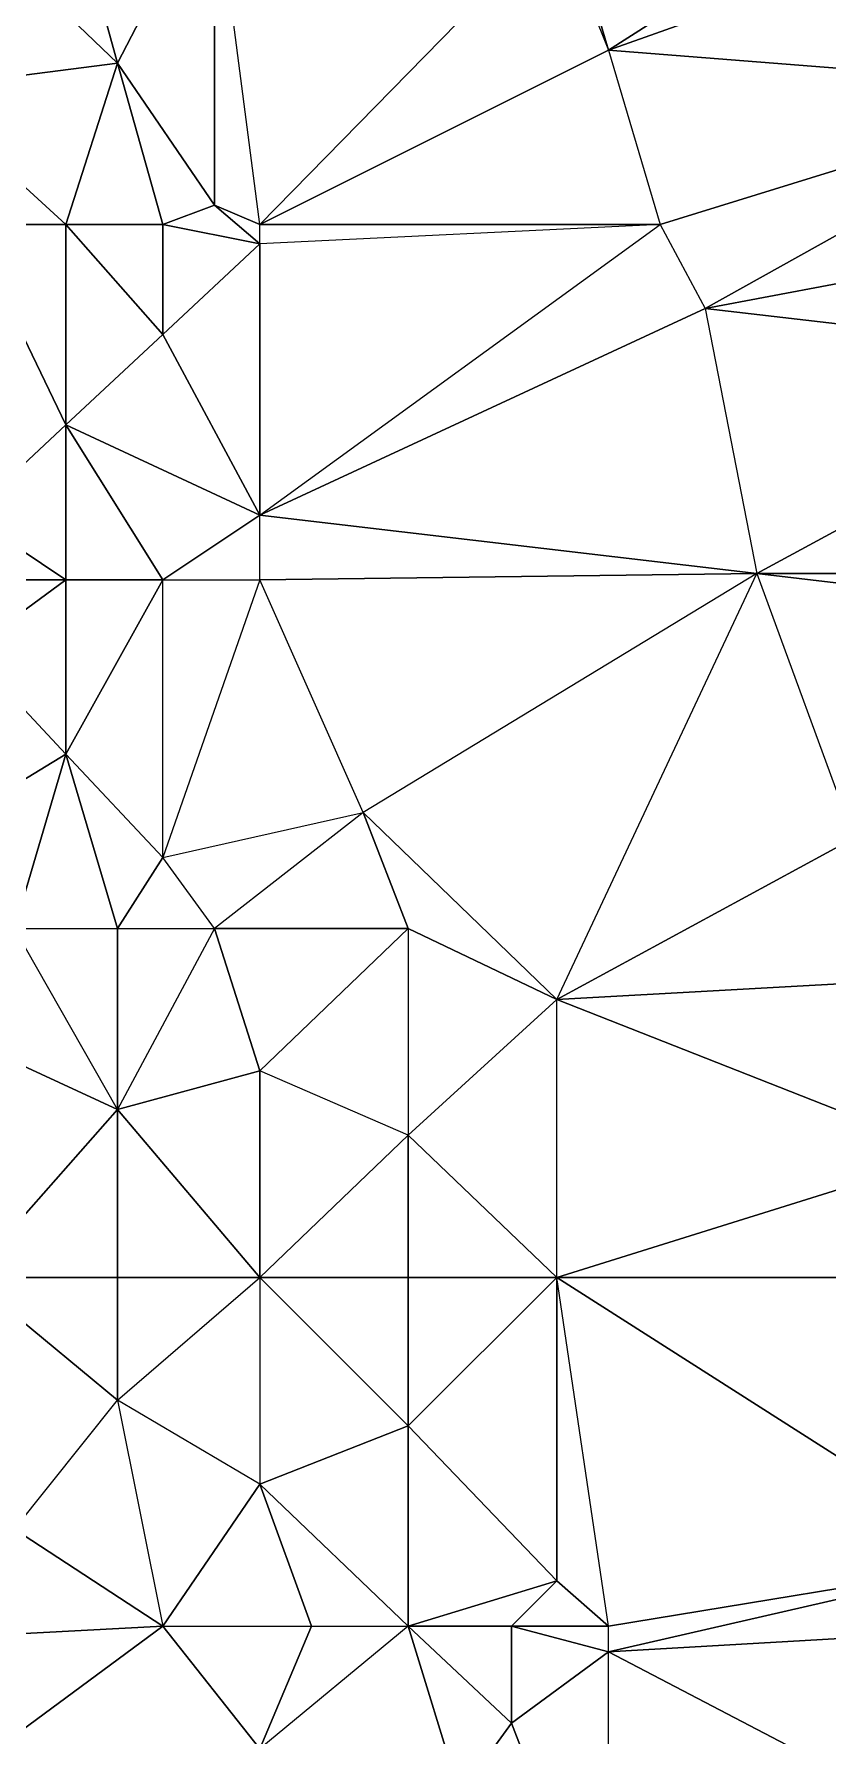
# Model space of a CAD drawing. Header units: metres. Extents: x 121.06818 to 121.07159, y 3.17836 to 3.18313.
# Drawn here: x 121.0695981 to 121.069721, y 3.179592 to 3.1798555 of the extents above; entities that cross this region are included whole.
import ezdxf

# ---------------------------------------------------------------- set-up
doc = ezdxf.new("R2010")
doc.units = ezdxf.units.M

msp = doc.modelspace()

# ---------------------------------------------------------------- linework, layer by layer
at = {"layer": 'DELAUNEY6272', "color": 252}
msp.add_3dface([(121.069756, 3.179569, 0.01021), (121.069687, 3.179555, 0.0102), (121.069687, 3.179605, 0.0102)], dxfattribs=at)
at = {"layer": 'DELAUNEY6341', "color": 252}
msp.add_3dface([(121.069664, 3.179583, 0.01018), (121.069687, 3.179555, 0.0102), (121.069672, 3.179594, 0.01019)], dxfattribs=at)
at = {"layer": 'DELAUNEY6368', "color": 252}
msp.add_3dface([(121.069664, 3.179583, 0.01018), (121.069672, 3.179594, 0.01019), (121.069656, 3.179609, 0.01018)], dxfattribs=at)
at = {"layer": 'DELAUNEY6369', "color": 252}
msp.add_3dface([(121.069672, 3.179594, 0.01019), (121.069687, 3.179555, 0.0102), (121.069687, 3.179605, 0.0102)], dxfattribs=at)
at = {"layer": 'DELAUNEY6379', "color": 252}
msp.add_3dface([(121.069633, 3.17959, 0.01016), (121.06958, 3.179581, 0.01015), (121.069618, 3.179609, 0.01016)], dxfattribs=at)
at = {"layer": 'DELAUNEY6391', "color": 252}
msp.add_3dface([(121.069672, 3.179594, 0.01019), (121.069687, 3.179605, 0.0102), (121.069672, 3.179609, 0.01019)], dxfattribs=at)
at = {"layer": 'DELAUNEY6392', "color": 252}
msp.add_3dface([(121.069756, 3.179569, 0.01021), (121.069687, 3.179605, 0.0102), (121.069756, 3.179609, 0.01021)], dxfattribs=at)
at = {"layer": 'DELAUNEY6403', "color": 252}
msp.add_3dface([(121.069618, 3.179609, 0.01016), (121.06958, 3.179581, 0.01015), (121.06958, 3.179607, 0.01015)], dxfattribs=at)
at = {"layer": 'DELAUNEY6404', "color": 252}
msp.add_3dface([(121.069633, 3.17959, 0.01016), (121.069618, 3.179609, 0.01016), (121.069641, 3.179609, 0.01017)], dxfattribs=at)
at = {"layer": 'DELAUNEY6434', "color": 252}
msp.add_3dface([(121.069633, 3.17959, 0.01016), (121.069664, 3.179583, 0.01018), (121.069656, 3.179609, 0.01018)], dxfattribs=at)
at = {"layer": 'DELAUNEY6435', "color": 252}
msp.add_3dface([(121.069756, 3.179609, 0.01021), (121.069687, 3.179605, 0.0102), (121.069748, 3.179619, 0.01021)], dxfattribs=at)
at = {"layer": 'DELAUNEY6452', "color": 252}
msp.add_3dface([(121.069748, 3.179619, 0.01021), (121.069687, 3.179605, 0.0102), (121.069687, 3.179609, 0.0102)], dxfattribs=at)
at = {"layer": 'DELAUNEY6469', "color": 252}
msp.add_3dface([(121.069633, 3.17959, 0.01016), (121.069641, 3.179609, 0.01017), (121.069656, 3.179609, 0.01018)], dxfattribs=at)
at = {"layer": 'DELAUNEY6495', "color": 252}
msp.add_3dface([(121.069618, 3.179609, 0.01016), (121.06958, 3.179607, 0.01015), (121.069595, 3.179624, 0.01016)], dxfattribs=at)
at = {"layer": 'DELAUNEY6496', "color": 252}
msp.add_3dface([(121.069641, 3.179609, 0.01017), (121.069656, 3.179609, 0.01018), (121.069633, 3.179631, 0.01017)], dxfattribs=at)
at = {"layer": 'DELAUNEY6497', "color": 252}
msp.add_3dface([(121.069656, 3.179609, 0.01018), (121.069672, 3.179594, 0.01019), (121.069672, 3.179609, 0.01019)], dxfattribs=at)
at = {"layer": 'DELAUNEY6538', "color": 252}
msp.add_3dface([(121.069656, 3.179609, 0.01018), (121.069672, 3.179609, 0.01019), (121.069679, 3.179616, 0.0102)], dxfattribs=at)
at = {"layer": 'DELAUNEY6548', "color": 252}
msp.add_3dface([(121.069618, 3.179609, 0.01016), (121.069641, 3.179609, 0.01017), (121.069633, 3.179631, 0.01017)], dxfattribs=at)
at = {"layer": 'DELAUNEY6549', "color": 252}
msp.add_3dface([(121.069672, 3.179609, 0.01019), (121.069687, 3.179605, 0.0102), (121.069687, 3.179609, 0.0102)], dxfattribs=at)
at = {"layer": 'DELAUNEY6572', "color": 252}
msp.add_3dface([(121.069672, 3.179609, 0.01019), (121.069687, 3.179609, 0.0102), (121.069679, 3.179616, 0.0102)], dxfattribs=at)
at = {"layer": 'DELAUNEY6585', "color": 252}
msp.add_3dface([(121.069618, 3.179609, 0.01016), (121.069595, 3.179624, 0.01016), (121.069611, 3.179644, 0.01017)], dxfattribs=at)
at = {"layer": 'DELAUNEY6586', "color": 252}
msp.add_3dface([(121.069679, 3.179616, 0.0102), (121.069687, 3.179609, 0.0102), (121.069679, 3.179663, 0.0102)], dxfattribs=at)
at = {"layer": 'DELAUNEY6587', "color": 252}
msp.add_3dface([(121.069748, 3.179619, 0.01021), (121.069687, 3.179609, 0.0102), (121.069679, 3.179663, 0.0102)], dxfattribs=at)
at = {"layer": 'DELAUNEY6648', "color": 252}
msp.add_3dface([(121.069618, 3.179609, 0.01016), (121.069633, 3.179631, 0.01017), (121.069611, 3.179644, 0.01017)], dxfattribs=at)
at = {"layer": 'DELAUNEY6673', "color": 252}
msp.add_3dface([(121.069656, 3.179609, 0.01018), (121.069679, 3.179616, 0.0102), (121.069656, 3.17964, 0.01019)], dxfattribs=at)
at = {"layer": 'DELAUNEY6689', "color": 252}
msp.add_3dface([(121.069595, 3.179624, 0.01016), (121.069611, 3.179644, 0.01017), (121.069588, 3.179663, 0.01016)], dxfattribs=at)
at = {"layer": 'DELAUNEY6690', "color": 252}
msp.add_3dface([(121.069633, 3.179631, 0.01017), (121.069656, 3.179609, 0.01018), (121.069656, 3.17964, 0.01019)], dxfattribs=at)
at = {"layer": 'DELAUNEY6691', "color": 252}
msp.add_3dface([(121.069633, 3.179631, 0.01017), (121.069656, 3.17964, 0.01019), (121.069633, 3.179663, 0.01018)], dxfattribs=at)
at = {"layer": 'DELAUNEY6692', "color": 252}
msp.add_3dface([(121.069656, 3.17964, 0.01019), (121.069679, 3.179616, 0.0102), (121.069679, 3.179663, 0.0102)], dxfattribs=at)
at = {"layer": 'DELAUNEY6718', "color": 252}
msp.add_3dface([(121.069633, 3.179631, 0.01017), (121.069611, 3.179644, 0.01017), (121.069633, 3.179663, 0.01018)], dxfattribs=at)
at = {"layer": 'DELAUNEY6776', "color": 252}
msp.add_3dface([(121.069656, 3.17964, 0.01019), (121.069679, 3.179663, 0.0102), (121.069656, 3.179663, 0.01019)], dxfattribs=at)
at = {"layer": 'DELAUNEY6803', "color": 252}
msp.add_3dface([(121.069748, 3.179619, 0.01021), (121.069679, 3.179663, 0.0102), (121.069748, 3.179663, 0.01021)], dxfattribs=at)
at = {"layer": 'DELAUNEY6804', "color": 252}
msp.add_3dface([(121.069748, 3.179663, 0.01021), (121.069679, 3.179663, 0.0102), (121.06974, 3.179682, 0.01021)], dxfattribs=at)
at = {"layer": 'DELAUNEY6838', "color": 252}
msp.add_3dface([(121.069588, 3.179663, 0.01016), (121.069611, 3.179644, 0.01017), (121.069611, 3.179663, 0.01017)], dxfattribs=at)
at = {"layer": 'DELAUNEY6839', "color": 252}
msp.add_3dface([(121.069611, 3.179644, 0.01017), (121.069633, 3.179663, 0.01018), (121.069611, 3.179663, 0.01017)], dxfattribs=at)
at = {"layer": 'DELAUNEY6855', "color": 252}
msp.add_3dface([(121.069633, 3.179663, 0.01018), (121.069656, 3.17964, 0.01019), (121.069656, 3.179663, 0.01019)], dxfattribs=at)
at = {"layer": 'DELAUNEY6876', "color": 252}
msp.add_3dface([(121.069633, 3.179663, 0.01018), (121.069656, 3.179663, 0.01019), (121.069656, 3.179685, 0.01019)], dxfattribs=at)
at = {"layer": 'DELAUNEY6891', "color": 252}
msp.add_3dface([(121.069588, 3.179663, 0.01016), (121.069611, 3.179663, 0.01017), (121.069611, 3.179689, 0.01017)], dxfattribs=at)
at = {"layer": 'DELAUNEY6892', "color": 252}
msp.add_3dface([(121.069656, 3.179663, 0.01019), (121.069679, 3.179663, 0.0102), (121.069656, 3.179685, 0.01019)], dxfattribs=at)
at = {"layer": 'DELAUNEY6903', "color": 252}
msp.add_3dface([(121.069611, 3.179663, 0.01017), (121.069633, 3.179663, 0.01018), (121.069611, 3.179689, 0.01017)], dxfattribs=at)
at = {"layer": 'DELAUNEY6944', "color": 252}
msp.add_3dface([(121.06974, 3.179682, 0.01021), (121.069679, 3.179663, 0.0102), (121.069679, 3.179706, 0.0102)], dxfattribs=at)
at = {"layer": 'DELAUNEY7020', "color": 252}
msp.add_3dface([(121.069633, 3.179663, 0.01018), (121.069656, 3.179685, 0.01019), (121.069633, 3.179695, 0.01019)], dxfattribs=at)
at = {"layer": 'DELAUNEY7034', "color": 252}
msp.add_3dface([(121.069588, 3.179663, 0.01016), (121.069611, 3.179689, 0.01017), (121.069572, 3.179707, 0.01015)], dxfattribs=at)
at = {"layer": 'DELAUNEY7035', "color": 252}
msp.add_3dface([(121.069656, 3.179685, 0.01019), (121.069679, 3.179663, 0.0102), (121.069679, 3.179706, 0.0102)], dxfattribs=at)
at = {"layer": 'DELAUNEY7043', "color": 252}
msp.add_3dface([(121.069611, 3.179689, 0.01017), (121.069633, 3.179663, 0.01018), (121.069633, 3.179695, 0.01019)], dxfattribs=at)
at = {"layer": 'DELAUNEY7059', "color": 252}
msp.add_3dface([(121.069611, 3.179689, 0.01017), (121.069633, 3.179695, 0.01019), (121.069626, 3.179717, 0.01019)], dxfattribs=at)
at = {"layer": 'DELAUNEY7060', "color": 252}
msp.add_3dface([(121.069656, 3.179685, 0.01019), (121.069633, 3.179695, 0.01019), (121.069656, 3.179717, 0.0102)], dxfattribs=at)
at = {"layer": 'DELAUNEY7094', "color": 252}
msp.add_3dface([(121.069656, 3.179685, 0.01019), (121.069679, 3.179706, 0.0102), (121.069656, 3.179717, 0.0102)], dxfattribs=at)
at = {"layer": 'DELAUNEY7095', "color": 252}
msp.add_3dface([(121.06974, 3.179682, 0.01021), (121.069679, 3.179706, 0.0102), (121.069733, 3.179709, 0.01021)], dxfattribs=at)
at = {"layer": 'DELAUNEY7110', "color": 252}
msp.add_3dface([(121.069733, 3.179709, 0.01021), (121.069679, 3.179706, 0.0102), (121.069725, 3.179731, 0.01021)], dxfattribs=at)
at = {"layer": 'DELAUNEY7126', "color": 252}
msp.add_3dface([(121.069572, 3.179707, 0.01015), (121.069611, 3.179689, 0.01017), (121.069595, 3.179717, 0.01017)], dxfattribs=at)
at = {"layer": 'DELAUNEY7167', "color": 252}
msp.add_3dface([(121.069611, 3.179689, 0.01017), (121.069595, 3.179717, 0.01017), (121.069611, 3.179717, 0.01018)], dxfattribs=at)
at = {"layer": 'DELAUNEY7210', "color": 252}
msp.add_3dface([(121.069633, 3.179695, 0.01019), (121.069656, 3.179717, 0.0102), (121.069626, 3.179717, 0.01019)], dxfattribs=at)
at = {"layer": 'DELAUNEY7231', "color": 252}
msp.add_3dface([(121.069595, 3.179717, 0.01017), (121.069611, 3.179717, 0.01018), (121.069603, 3.179744, 0.01018)], dxfattribs=at)
at = {"layer": 'DELAUNEY7232', "color": 252}
msp.add_3dface([(121.069611, 3.179689, 0.01017), (121.069611, 3.179717, 0.01018), (121.069626, 3.179717, 0.01019)], dxfattribs=at)
at = {"layer": 'DELAUNEY7233', "color": 252}
msp.add_3dface([(121.069656, 3.179717, 0.0102), (121.069679, 3.179706, 0.0102), (121.069649, 3.179735, 0.0102)], dxfattribs=at)
at = {"layer": 'DELAUNEY7247', "color": 252}
msp.add_3dface([(121.069611, 3.179717, 0.01018), (121.069626, 3.179717, 0.01019), (121.069618, 3.179728, 0.01019)], dxfattribs=at)
at = {"layer": 'DELAUNEY7272', "color": 252}
msp.add_3dface([(121.069626, 3.179717, 0.01019), (121.069656, 3.179717, 0.0102), (121.069649, 3.179735, 0.0102)], dxfattribs=at)
at = {"layer": 'DELAUNEY7273', "color": 252}
msp.add_3dface([(121.069725, 3.179731, 0.01021), (121.069679, 3.179706, 0.0102), (121.06971, 3.179772, 0.01021)], dxfattribs=at)
at = {"layer": 'DELAUNEY7339', "color": 252}
msp.add_3dface([(121.069611, 3.179717, 0.01018), (121.069618, 3.179728, 0.01019), (121.069603, 3.179744, 0.01018)], dxfattribs=at)
at = {"layer": 'DELAUNEY7340', "color": 252}
msp.add_3dface([(121.069626, 3.179717, 0.01019), (121.069618, 3.179728, 0.01019), (121.069649, 3.179735, 0.0102)], dxfattribs=at)
at = {"layer": 'DELAUNEY7374', "color": 252}
msp.add_3dface([(121.06958, 3.17973, 0.01016), (121.069595, 3.179717, 0.01017), (121.069603, 3.179744, 0.01018)], dxfattribs=at)
at = {"layer": 'DELAUNEY7416', "color": 252}
msp.add_3dface([(121.06958, 3.17973, 0.01016), (121.069603, 3.179744, 0.01018), (121.069588, 3.17976, 0.01017)], dxfattribs=at)
at = {"layer": 'DELAUNEY7417', "color": 252}
msp.add_3dface([(121.069603, 3.179744, 0.01018), (121.069618, 3.179728, 0.01019), (121.069618, 3.179771, 0.01019)], dxfattribs=at)
at = {"layer": 'DELAUNEY7418', "color": 252}
msp.add_3dface([(121.069618, 3.179728, 0.01019), (121.069649, 3.179735, 0.0102), (121.069633, 3.179771, 0.0102)], dxfattribs=at)
at = {"layer": 'DELAUNEY7446', "color": 252}
msp.add_3dface([(121.069649, 3.179735, 0.0102), (121.069679, 3.179706, 0.0102), (121.06971, 3.179772, 0.01021)], dxfattribs=at)
at = {"layer": 'DELAUNEY7478', "color": 252}
msp.add_3dface([(121.06971, 3.179772, 0.01021), (121.069725, 3.179731, 0.01021), (121.069786, 3.179763, 0.01022)], dxfattribs=at)
at = {"layer": 'DELAUNEY7493', "color": 252}
msp.add_3dface([(121.06971, 3.179772, 0.01021), (121.069649, 3.179735, 0.0102), (121.069633, 3.179771, 0.0102)], dxfattribs=at)
at = {"layer": 'DELAUNEY7508', "color": 252}
msp.add_3dface([(121.069588, 3.17976, 0.01017), (121.069603, 3.179744, 0.01018), (121.069603, 3.179771, 0.01018)], dxfattribs=at)
at = {"layer": 'DELAUNEY7521', "color": 252}
msp.add_3dface([(121.069618, 3.179728, 0.01019), (121.069618, 3.179771, 0.01019), (121.069633, 3.179771, 0.0102)], dxfattribs=at)
at = {"layer": 'DELAUNEY7539', "color": 252}
msp.add_3dface([(121.069603, 3.179744, 0.01018), (121.069618, 3.179771, 0.01019), (121.069603, 3.179771, 0.01018)], dxfattribs=at)
at = {"layer": 'DELAUNEY7540', "color": 252}
msp.add_3dface([(121.069618, 3.179771, 0.01019), (121.069633, 3.179771, 0.0102), (121.069633, 3.179781, 0.0102)], dxfattribs=at)
at = {"layer": 'DELAUNEY7584', "color": 252}
msp.add_3dface([(121.069588, 3.17976, 0.01017), (121.069603, 3.179771, 0.01018), (121.069588, 3.179771, 0.01017)], dxfattribs=at)
at = {"layer": 'DELAUNEY7602', "color": 252}
msp.add_3dface([(121.069603, 3.179771, 0.01018), (121.069618, 3.179771, 0.01019), (121.069603, 3.179795, 0.01018)], dxfattribs=at)
at = {"layer": 'DELAUNEY7614', "color": 252}
msp.add_3dface([(121.06971, 3.179772, 0.01021), (121.069786, 3.179763, 0.01022), (121.069786, 3.179772, 0.01022)], dxfattribs=at)
at = {"layer": 'DELAUNEY7651', "color": 252}
msp.add_3dface([(121.069588, 3.179771, 0.01017), (121.069603, 3.179771, 0.01018), (121.069588, 3.179781, 0.01017)], dxfattribs=at)
at = {"layer": 'DELAUNEY7652', "color": 252}
msp.add_3dface([(121.06971, 3.179772, 0.01021), (121.069633, 3.179771, 0.0102), (121.069633, 3.179781, 0.0102)], dxfattribs=at)
at = {"layer": 'DELAUNEY7653', "color": 252}
msp.add_3dface([(121.06971, 3.179772, 0.01021), (121.069786, 3.179772, 0.01022), (121.069771, 3.179805, 0.01022)], dxfattribs=at)
at = {"layer": 'DELAUNEY7697', "color": 252}
msp.add_3dface([(121.06971, 3.179772, 0.01021), (121.069771, 3.179805, 0.01022), (121.069702, 3.179813, 0.01021)], dxfattribs=at)
at = {"layer": 'DELAUNEY7718', "color": 252}
msp.add_3dface([(121.069618, 3.179771, 0.01019), (121.069633, 3.179781, 0.0102), (121.069603, 3.179795, 0.01018)], dxfattribs=at)
at = {"layer": 'DELAUNEY7734', "color": 252}
msp.add_3dface([(121.069588, 3.179781, 0.01017), (121.069603, 3.179771, 0.01018), (121.069603, 3.179795, 0.01018)], dxfattribs=at)
at = {"layer": 'DELAUNEY7735', "color": 252}
msp.add_3dface([(121.06971, 3.179772, 0.01021), (121.069633, 3.179781, 0.0102), (121.069702, 3.179813, 0.01021)], dxfattribs=at)
at = {"layer": 'DELAUNEY7759', "color": 252}
msp.add_3dface([(121.069588, 3.179781, 0.01017), (121.069603, 3.179795, 0.01018), (121.069588, 3.179826, 0.01017)], dxfattribs=at)
at = {"layer": 'DELAUNEY7787', "color": 252}
msp.add_3dface([(121.069702, 3.179813, 0.01021), (121.069633, 3.179781, 0.0102), (121.069695, 3.179826, 0.01021)], dxfattribs=at)
at = {"layer": 'DELAUNEY7801', "color": 252}
msp.add_3dface([(121.069603, 3.179795, 0.01018), (121.069633, 3.179781, 0.0102), (121.069618, 3.179809, 0.01019)], dxfattribs=at)
at = {"layer": 'DELAUNEY7813', "color": 252}
msp.add_3dface([(121.069603, 3.179795, 0.01018), (121.069618, 3.179809, 0.01019), (121.069603, 3.179826, 0.01018)], dxfattribs=at)
at = {"layer": 'DELAUNEY7814', "color": 252}
msp.add_3dface([(121.069618, 3.179809, 0.01019), (121.069633, 3.179781, 0.0102), (121.069633, 3.179823, 0.0102)], dxfattribs=at)
at = {"layer": 'DELAUNEY7870', "color": 252}
msp.add_3dface([(121.069702, 3.179813, 0.01021), (121.069771, 3.179805, 0.01022), (121.069771, 3.179826, 0.01022)], dxfattribs=at)
at = {"layer": 'DELAUNEY7887', "color": 252}
msp.add_3dface([(121.069633, 3.179823, 0.0102), (121.069633, 3.179781, 0.0102), (121.069695, 3.179826, 0.01021)], dxfattribs=at)
at = {"layer": 'DELAUNEY7888', "color": 252}
msp.add_3dface([(121.069695, 3.179826, 0.01021), (121.069702, 3.179813, 0.01021), (121.069763, 3.179847, 0.01022)], dxfattribs=at)
at = {"layer": 'DELAUNEY7904', "color": 252}
msp.add_3dface([(121.069588, 3.179826, 0.01017), (121.069603, 3.179795, 0.01018), (121.069603, 3.179826, 0.01018)], dxfattribs=at)
at = {"layer": 'DELAUNEY7905', "color": 252}
msp.add_3dface([(121.069618, 3.179809, 0.01019), (121.069633, 3.179823, 0.0102), (121.069618, 3.179826, 0.01019)], dxfattribs=at)
at = {"layer": 'DELAUNEY7906', "color": 252}
msp.add_3dface([(121.069695, 3.179826, 0.01021), (121.069633, 3.179823, 0.0102), (121.069633, 3.179826, 0.0102)], dxfattribs=at)
at = {"layer": 'DELAUNEY7962', "color": 252}
msp.add_3dface([(121.069588, 3.179826, 0.01017), (121.069603, 3.179826, 0.01018), (121.06958, 3.179847, 0.01017)], dxfattribs=at)
at = {"layer": 'DELAUNEY7963', "color": 252}
msp.add_3dface([(121.069603, 3.179826, 0.01018), (121.069618, 3.179809, 0.01019), (121.069618, 3.179826, 0.01019)], dxfattribs=at)
at = {"layer": 'DELAUNEY7993', "color": 252}
msp.add_3dface([(121.069702, 3.179813, 0.01021), (121.069771, 3.179826, 0.01022), (121.069763, 3.179847, 0.01022)], dxfattribs=at)
at = {"layer": 'DELAUNEY8004', "color": 252}
msp.add_3dface([(121.069603, 3.179826, 0.01018), (121.069618, 3.179826, 0.01019), (121.069611, 3.179851, 0.01019)], dxfattribs=at)
at = {"layer": 'DELAUNEY8022', "color": 252}
msp.add_3dface([(121.069618, 3.179826, 0.01019), (121.069633, 3.179823, 0.0102), (121.069626, 3.179829, 0.0102)], dxfattribs=at)
at = {"layer": 'DELAUNEY8023', "color": 252}
msp.add_3dface([(121.069618, 3.179826, 0.01019), (121.069626, 3.179829, 0.0102), (121.069611, 3.179851, 0.01019)], dxfattribs=at)
at = {"layer": 'DELAUNEY8024', "color": 252}
msp.add_3dface([(121.069626, 3.179829, 0.0102), (121.069633, 3.179823, 0.0102), (121.069633, 3.179826, 0.0102)], dxfattribs=at)
at = {"layer": 'DELAUNEY8056', "color": 252}
msp.add_3dface([(121.069626, 3.179829, 0.0102), (121.069633, 3.179826, 0.0102), (121.069626, 3.17988, 0.0102)], dxfattribs=at)
at = {"layer": 'DELAUNEY8070', "color": 252}
msp.add_3dface([(121.069695, 3.179826, 0.01021), (121.069633, 3.179826, 0.0102), (121.069687, 3.179853, 0.01021)], dxfattribs=at)
at = {"layer": 'DELAUNEY8104', "color": 252}
msp.add_3dface([(121.069687, 3.179853, 0.01021), (121.069633, 3.179826, 0.0102), (121.069679, 3.179873, 0.01021)], dxfattribs=at)
at = {"layer": 'DELAUNEY8105', "color": 252}
msp.add_3dface([(121.069687, 3.179853, 0.01021), (121.069695, 3.179826, 0.01021), (121.069763, 3.179847, 0.01022)], dxfattribs=at)
at = {"layer": 'DELAUNEY8131', "color": 252}
msp.add_3dface([(121.069603, 3.179826, 0.01018), (121.069611, 3.179851, 0.01019), (121.06958, 3.179847, 0.01017)], dxfattribs=at)
at = {"layer": 'DELAUNEY8145', "color": 252}
msp.add_3dface([(121.069611, 3.179851, 0.01019), (121.069626, 3.179829, 0.0102), (121.069626, 3.17988, 0.0102)], dxfattribs=at)
at = {"layer": 'DELAUNEY8171', "color": 252}
msp.add_3dface([(121.06958, 3.179847, 0.01017), (121.069611, 3.179851, 0.01019), (121.069588, 3.179873, 0.01018)], dxfattribs=at)
at = {"layer": 'DELAUNEY8233', "color": 252}
msp.add_3dface([(121.069679, 3.179873, 0.01021), (121.069633, 3.179826, 0.0102), (121.069626, 3.17988, 0.0102)], dxfattribs=at)
at = {"layer": 'DELAUNEY8234', "color": 252}
msp.add_3dface([(121.069679, 3.179873, 0.01021), (121.069687, 3.179853, 0.01021), (121.069679, 3.17988, 0.01021)], dxfattribs=at)
at = {"layer": 'DELAUNEY8235', "color": 252}
msp.add_3dface([(121.069687, 3.179853, 0.01021), (121.069763, 3.179847, 0.01022), (121.069763, 3.17988, 0.01022)], dxfattribs=at)
at = {"layer": 'DELAUNEY8259', "color": 252}
msp.add_3dface([(121.069611, 3.179851, 0.01019), (121.069626, 3.17988, 0.0102), (121.069603, 3.17988, 0.01019)], dxfattribs=at)
at = {"layer": 'DELAUNEY8288', "color": 252}
msp.add_3dface([(121.069588, 3.179873, 0.01018), (121.069611, 3.179851, 0.01019), (121.069603, 3.17988, 0.01019)], dxfattribs=at)
at = {"layer": 'DELAUNEY8329', "color": 252}
msp.add_3dface([(121.069687, 3.179853, 0.01021), (121.069763, 3.17988, 0.01022), (121.069756, 3.179897, 0.01022)], dxfattribs=at)
at = {"layer": 'DELAUNEY8396', "color": 252}
msp.add_3dface([(121.069687, 3.179853, 0.01021), (121.069756, 3.179897, 0.01022), (121.069679, 3.17988, 0.01021)], dxfattribs=at)

doc.saveas('drawing.dxf')
